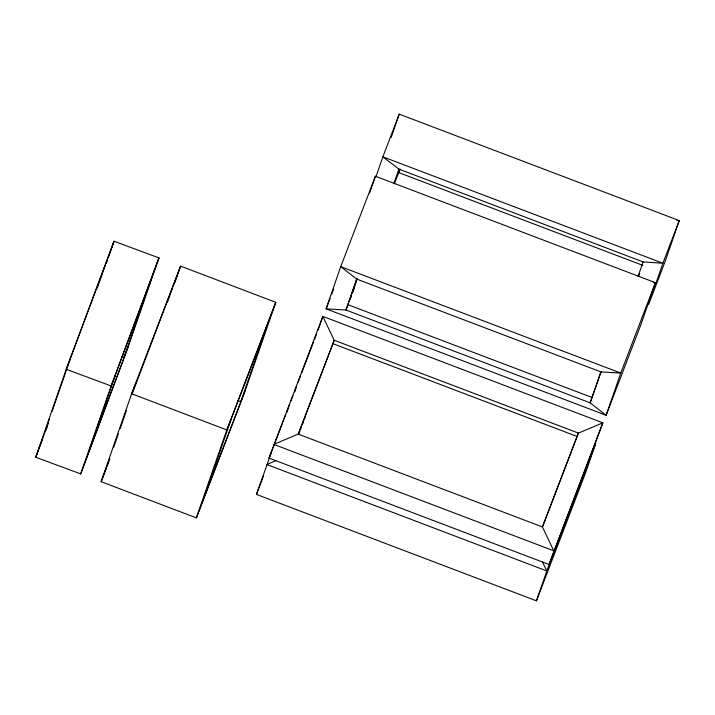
<?xml version="1.0" encoding="UTF-8"?>
<svg xmlns="http://www.w3.org/2000/svg" width="715" height="715" viewBox="0 0 715 715"><rect width="100%" height="100%" fill="white"/><g stroke="black" fill="none" stroke-linecap="round" stroke-linejoin="round"><path stroke-width="1.07" d="M269.019 458.074L322.84 316.396L602.861 422.833L549.04 564.51L269.019 458.074L282.184 423.745M318.112 330.107L322.84 316.396L334.218 340.269L578.399 433.084L602.861 422.833L549.04 564.51M375.947 176.846L382.865 156.817L399.229 114.159L679.25 220.586L665.048 261.708L648.684 304.367L662.885 263.245L679.25 220.586L677.051 220.443M391.221 137.352L399.229 114.159M298.235 434.416L334.218 340.269L298.218 434.121L273.747 444.373L553.768 550.8L542.39 526.928L298.218 434.121M393.867 183.666L398.89 169.106L382.865 156.817L662.885 263.245L643.071 261.913L398.89 169.106M399.783 169.482L398.711 172.601L642.883 265.408M542.408 527.223L578.399 433.084L542.39 526.928M638.048 276.473L643.071 261.913M44.437 433.487L49.532 418.784M52.079 411.429L70.633 357.849L105.311 264.988L97.329 288.109M106.41 263.227L107.491 260.09M108.582 256.953L114.025 241.241L158.962 257.909L128.512 345.854L80.688 473.902L35.75 457.243L66.209 369.298L114.025 241.241L105.695 263.942M89.017 451.201L115.571 374.517L158.962 257.909L111.147 385.957L80.688 473.902L128.512 345.854M150.642 280.611L124.079 357.303L121.997 356.526M113.631 447.492L118.368 433.835M120.183 428.58L126.367 410.723M132.186 393.911L180.582 266.123L275.784 302.311L245.334 390.256L196.366 517.875L101.155 481.687L131.614 393.742L180.582 266.123L174.415 283.927M167.373 302.427L172.101 288.771M204.839 495.236L231.401 418.543L275.784 302.311L226.816 429.93L196.366 517.875L245.334 390.256M267.312 324.959L240.749 401.642L237.952 400.579M536.456 600.841L546.805 570.945L595.783 443.327L585.424 473.232L536.456 600.841L256.435 494.414L271.164 453.096M369.566 193.13L375.411 176.239L655.432 282.675L640.81 324.887L606.123 415.281L326.103 308.853L340.724 266.641L375.411 176.239M356.946 278.921L345.971 310.033L590.152 402.84L606.123 415.281L620.745 373.069L340.724 266.641L356.696 279.073L345.971 310.033L326.103 308.853L330.089 298.459M351.485 295.277L350.055 299.397L351.244 296.296M352.2 293.213L357.205 278.761M653.224 282.541L655.432 282.675L620.745 373.069L600.868 371.889L590.152 402.84L601.127 371.729M44.071 434.541L35.75 457.243L42.355 439.546M45.635 430.367L48.361 423.066M45.858 430.171L47.02 427.052M108.474 462.131L101.155 481.687L106.329 468.2M282.988 421.662L285.777 414.378M286.581 412.296L289.369 405.012M290.969 400.856L292.962 395.654M294.562 391.489L296.555 386.288M298.155 382.123L300.55 375.884M301.748 372.765L313.715 341.547M314.52 339.464L316.513 334.262M394.385 183.88L400.069 169.044M298.682 434.273L299.88 431.145M300.684 429.054L301.48 426.971M302.284 424.889L303.482 421.761M304.286 419.669L305.082 417.587M638.558 276.687L639.737 273.613M107.125 466.126L109.913 458.86M331.689 294.303L333.682 289.11M286.697 412.635L287.886 409.525M294.66 391.883L295.849 388.772M256.435 494.414L263.603 475.734M352.441 293.186L354.425 288.002M70.633 357.849L66.209 369.298L111.147 385.957L115.571 374.517M136.19 382.355L131.614 393.742L226.816 429.93L231.401 418.543M275.954 460.683L266.784 464.509L546.805 570.945L542.533 562.008M356.696 279.073L600.868 371.889M348.017 304.715L592.19 397.522M333.038 343.701L577.211 436.507"/></g></svg>
